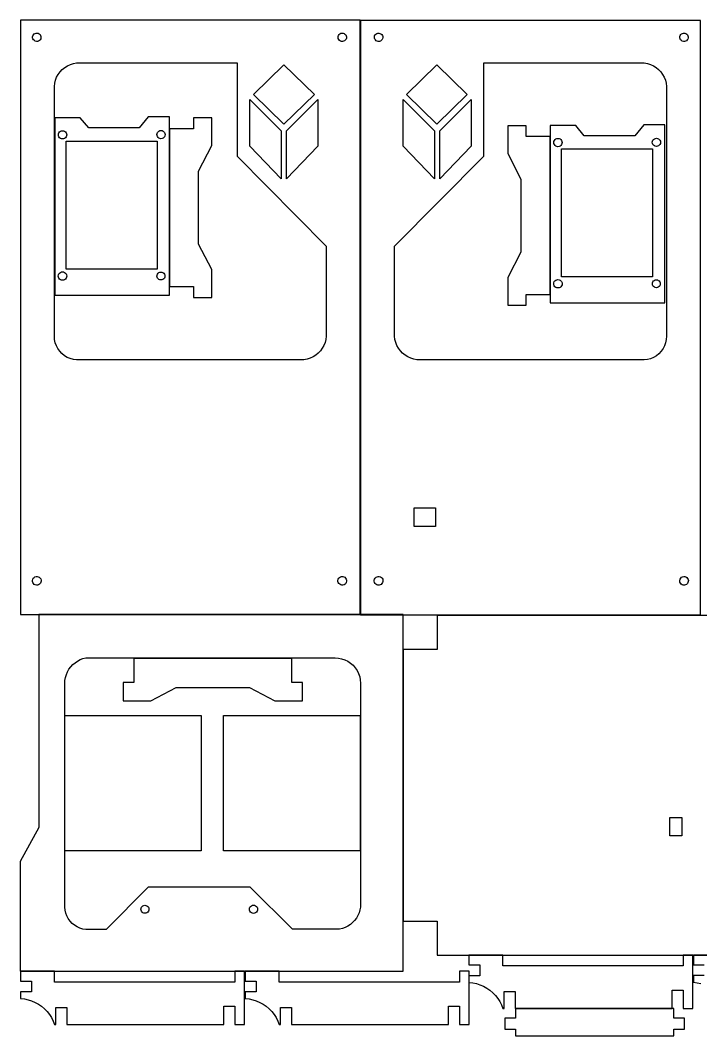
# Model space of a CAD drawing. Extents: x 0 to 47.2, y 0.4 to 24.
# Drawn here: x 0.01 to 15.77, y 0.43 to 23.97 of the extents above; entities that cross this region are included whole.
import ezdxf

# ---------------------------------------------------------------- set-up
doc = ezdxf.new("R2010")
doc.units = 0
doc.layers.add('Layer_1', color=7, linetype='CONTINUOUS')

msp = doc.modelspace()

# ---------------------------------------------------------------- linework, layer by layer
at = {"layer": 'Layer_1', "color": 5}
for points in [[(0.014714, 23.971438), (0.014714, 10.19191), (7.888729, 10.19191), (7.888729, 23.971438), (0.014714, 23.971438)], [(15.769046, 10.191007), (15.769046, 23.970535), (7.895031, 23.970535), (7.895031, 10.191007), (15.769046, 10.191007)], [(0.42934, 23.669994), (0.451784, 23.657988), (0.470355, 23.640582), (0.483789, 23.618963), (0.49117, 23.594604), (0.491994, 23.569164), (0.486206, 23.544378), (0.4742, 23.521934), (0.456795, 23.503363), (0.435176, 23.489929), (0.410816, 23.482549), (0.385377, 23.481726), (0.36059, 23.487513), (0.338147, 23.499519), (0.319575, 23.516925), (0.306141, 23.538544), (0.298761, 23.562904), (0.297936, 23.588343), (0.303724, 23.61313), (0.31573, 23.635573), (0.333136, 23.654145), (0.354755, 23.667578), (0.379114, 23.674959), (0.404554, 23.675782), (0.42934, 23.669994)], [(7.525876, 23.499004), (7.503365, 23.487512), (7.478646, 23.482238), (7.453405, 23.483541), (7.42936, 23.491332), (7.408152, 23.505081), (7.391225, 23.523851), (7.379733, 23.546362), (7.374458, 23.571081), (7.375762, 23.596322), (7.383553, 23.620366), (7.397303, 23.641575), (7.416072, 23.658502), (7.438583, 23.669994), (7.463302, 23.675268), (7.488544, 23.673965), (7.512588, 23.666173), (7.533796, 23.652425), (7.550723, 23.633655), (7.562215, 23.611143), (7.56749, 23.586425), (7.566186, 23.561184), (7.558395, 23.537139), (7.544646, 23.515931), (7.525876, 23.499004)], [(8.280395, 23.486609), (8.257884, 23.498102), (8.239114, 23.515029), (8.225365, 23.536237), (8.217574, 23.560282), (8.216271, 23.585523), (8.221545, 23.610241), (8.233037, 23.632753), (8.249964, 23.651522), (8.271173, 23.665271), (8.295217, 23.673063), (8.320458, 23.674366), (8.345177, 23.669092), (8.367688, 23.6576), (8.386458, 23.640672), (8.400207, 23.619464), (8.407998, 23.59542), (8.409301, 23.570179), (8.404027, 23.54546), (8.392534, 23.522949), (8.375607, 23.504179), (8.354399, 23.49043), (8.330355, 23.482639), (8.305114, 23.481335), (8.280395, 23.48661)], [(15.331976, 23.657086), (15.35442, 23.669091), (15.379206, 23.67488), (15.404646, 23.674057), (15.429005, 23.666676), (15.450624, 23.653242), (15.46803, 23.63467), (15.480036, 23.612227), (15.485824, 23.587441), (15.485001, 23.562001), (15.47762, 23.537642), (15.464186, 23.516022), (15.445615, 23.498617), (15.423171, 23.486611), (15.398385, 23.480823), (15.372945, 23.481646), (15.348586, 23.489027), (15.326967, 23.502461), (15.309561, 23.521032), (15.297555, 23.543476), (15.291767, 23.568262), (15.29259, 23.593702), (15.299971, 23.618061), (15.313405, 23.63968), (15.331976, 23.657086)], [(0.807267, 16.571592), (0.802112, 16.646771), (0.802112, 22.437838), (0.810373, 22.511767), (0.828086, 22.584017), (0.854955, 22.653384), (0.890534, 22.718713), (0.934229, 22.778917), (0.985313, 22.832993), (1.042936, 22.88004), (1.106137, 22.919275), (1.173865, 22.950044), (1.244991, 22.971835), (1.318331, 22.984285), (1.392664, 22.987187), (5.036973, 22.987187), (5.036974, 20.822956), (7.101323, 18.737009), (7.101323, 16.646771), (7.0914, 16.573548), (7.072434, 16.502132), (7.044721, 16.433633), (7.008692, 16.369121), (6.964907, 16.309598), (6.914051, 16.255991), (6.856913, 16.209137), (6.794384, 16.169765), (6.727439, 16.138487), (6.657119, 16.115791), (6.584519, 16.102031), (6.510771, 16.09742), (1.392664, 16.09742), (1.317309, 16.097145), (1.24262, 16.107147), (1.169996, 16.12725), (1.100794, 16.157077), (1.036312, 16.196071), (0.977756, 16.243502), (0.926222, 16.298481), (0.882675, 16.359979), (0.847929, 16.426847), (0.822635, 16.49783), (0.807267, 16.571602)], [(6.825022, 22.249947), (6.120493, 21.560967), (5.415962, 22.249947), (6.120493, 22.938927), (6.825022, 22.249947)], [(14.981648, 16.645869), (14.976493, 16.57069), (14.961124, 16.496918), (14.935831, 16.425934), (14.901085, 16.359067), (14.857537, 16.297569), (14.806004, 16.242589), (14.747447, 16.195159), (14.682965, 16.156165), (14.613764, 16.126337), (14.541139, 16.106234), (14.466451, 16.096232), (14.391096, 16.096508), (9.272988, 16.096508), (9.19924, 16.101119), (9.126641, 16.114879), (9.056321, 16.137575), (8.989375, 16.168853), (8.926847, 16.208225), (8.869709, 16.255079), (8.818852, 16.308685), (8.775068, 16.368208), (8.739039, 16.432721), (8.711326, 16.501219), (8.69236, 16.572635), (8.682437, 16.645858), (8.682437, 18.736096), (10.746786, 20.822044), (10.746787, 22.986274), (14.391096, 22.986274), (14.465428, 22.983373), (14.538768, 22.970922), (14.609894, 22.949132), (14.677622, 22.918362), (14.740824, 22.879128), (14.798446, 22.832081), (14.849531, 22.778005), (14.893226, 22.717801), (14.928805, 22.652472), (14.955674, 22.583104), (14.973387, 22.510854), (14.981648, 22.436925), (14.981648, 16.645859)], [(9.663267, 21.560065), (8.958738, 22.249045), (9.663267, 22.938025), (10.367798, 22.249045), (9.663267, 21.560065)], [(6.054431, 21.412377), (6.054431, 20.293917), (5.329671, 21.057033), (5.329671, 22.137137), (6.054431, 21.412377)], [(6.179717, 20.293917), (6.179717, 21.412377), (6.904474, 22.137137), (6.904474, 21.057033), (6.179717, 20.293917)], [(9.604043, 21.411475), (9.604043, 20.293015), (8.879286, 21.056132), (8.879286, 22.136235), (9.604043, 21.411475)], [(9.729329, 20.293015), (9.729329, 21.411475), (10.454089, 22.136235), (10.454089, 21.056132), (9.729329, 20.293015)], [(0.811509, 17.597374), (3.468979, 17.597374), (3.468997, 18.56194), (3.468997, 20.924142), (3.468979, 21.731232), (2.97686, 21.731232), (2.7688, 21.475322), (1.598355, 21.475322), (1.402059, 21.710442), (0.811509, 21.710442), (0.811509, 17.597374)], [(4.144553, 18.78176), (4.144553, 20.474673), (4.451941, 21.065224), (4.451941, 21.708531), (4.024476, 21.708531), (4.024476, 21.458925), (3.467689, 21.458925), (3.467689, 17.797508), (4.024476, 17.797508), (4.024476, 17.5472), (4.451941, 17.5472), (4.451941, 18.191209), (4.144553, 18.78176)], [(11.610978, 20.291797), (11.610978, 18.598883), (11.30359, 18.008332), (11.30359, 17.365025), (11.731054, 17.365025), (11.731054, 17.614631), (12.287841, 17.614631), (12.287841, 21.276048), (11.731054, 21.276048), (11.731054, 21.526356), (11.30359, 21.526356), (11.30359, 20.882348), (11.610978, 20.291797)], [(12.288292, 17.417791), (14.945762, 17.417791), (14.94578, 18.382357), (14.94578, 20.744559), (14.945762, 21.551649), (14.453643, 21.551649), (14.245583, 21.295739), (13.075138, 21.295739), (12.878842, 21.530859), (12.288292, 21.530859), (12.288292, 17.417791)], [(1.083838, 21.341903), (1.087099, 21.317134), (1.083838, 21.292365), (1.074277, 21.269283), (1.059069, 21.249463), (1.039248, 21.234254), (1.016167, 21.224694), (0.991397, 21.221433), (0.966628, 21.224694), (0.943547, 21.234254), (0.923726, 21.249463), (0.908518, 21.269283), (0.898957, 21.292365), (0.895696, 21.317134), (0.898957, 21.341903), (0.908518, 21.364985), (0.923726, 21.384805), (0.943547, 21.400014), (0.966628, 21.409574), (0.991397, 21.412835), (1.016167, 21.409574), (1.039248, 21.400014), (1.059069, 21.384805), (1.074277, 21.364985), (1.083838, 21.341903)], [(3.247597, 21.413187), (3.27214, 21.416273), (3.296645, 21.412901), (3.319442, 21.403301), (3.338978, 21.388129), (3.353921, 21.368417), (3.363253, 21.345509), (3.366339, 21.320966), (3.362967, 21.296461), (3.353367, 21.273664), (3.338195, 21.254128), (3.318483, 21.239184), (3.295575, 21.229852), (3.271032, 21.226767), (3.246527, 21.230139), (3.22373, 21.239738), (3.204194, 21.254911), (3.18925, 21.274623), (3.179918, 21.297531), (3.176833, 21.322073), (3.180205, 21.346578), (3.189804, 21.369376), (3.204977, 21.388912), (3.224689, 21.403855), (3.247597, 21.413187)], [(12.560621, 21.162321), (12.563882, 21.137551), (12.560621, 21.112782), (12.55106, 21.089701), (12.535852, 21.06988), (12.516031, 21.054671), (12.49295, 21.045111), (12.46818, 21.04185), (12.443411, 21.045111), (12.42033, 21.054671), (12.400509, 21.06988), (12.385301, 21.089701), (12.37574, 21.112782), (12.372479, 21.137551), (12.37574, 21.162321), (12.385301, 21.185402), (12.400509, 21.205222), (12.42033, 21.220431), (12.443411, 21.229992), (12.46818, 21.233253), (12.49295, 21.229992), (12.516031, 21.220431), (12.535852, 21.205222), (12.55106, 21.185402), (12.560621, 21.162321)], [(14.72438, 21.233604), (14.748923, 21.23669), (14.773428, 21.233318), (14.796225, 21.223718), (14.815761, 21.208546), (14.830704, 21.188834), (14.840036, 21.165926), (14.843122, 21.141383), (14.83975, 21.116878), (14.83015, 21.094081), (14.814978, 21.074545), (14.795266, 21.059601), (14.772358, 21.050269), (14.747815, 21.047184), (14.72331, 21.050556), (14.700513, 21.060155), (14.680977, 21.075328), (14.666033, 21.09504), (14.656701, 21.117948), (14.653616, 21.142491), (14.656988, 21.166996), (14.666587, 21.189793), (14.68176, 21.209329), (14.701472, 21.224272), (14.72438, 21.233604)], [(1.073383, 18.203714), (1.073383, 21.172372), (3.180948, 21.172372), (3.180948, 18.203714), (1.073383, 18.203714)], [(12.550166, 18.024131), (12.550166, 20.992789), (14.657731, 20.992789), (14.657731, 18.024131), (12.550166, 18.024131)], [(0.921418, 18.112049), (0.941666, 18.127586), (0.965246, 18.137353), (0.990549, 18.140684), (1.015853, 18.137353), (1.039433, 18.127586), (1.059681, 18.112049), (1.075217, 18.091801), (1.084984, 18.068222), (1.088315, 18.042918), (1.084984, 18.017614), (1.075217, 17.994035), (1.059681, 17.973787), (1.039433, 17.95825), (1.015853, 17.948483), (0.990549, 17.945153), (0.965246, 17.948483), (0.941666, 17.95825), (0.921418, 17.973787), (0.905882, 17.994035), (0.896115, 18.017614), (0.892783, 18.042918), (0.896115, 18.068222), (0.905882, 18.091801), (0.921418, 18.112049)], [(3.224413, 18.122249), (3.246507, 18.131401), (3.270215, 18.134523), (3.293924, 18.131401), (3.316017, 18.122249), (3.334989, 18.107692), (3.349547, 18.08872), (3.358698, 18.066627), (3.361819, 18.042918), (3.358698, 18.019209), (3.349547, 17.997116), (3.334989, 17.978144), (3.316017, 17.963587), (3.293924, 17.954436), (3.270215, 17.951314), (3.246507, 17.954436), (3.224413, 17.963587), (3.205442, 17.978144), (3.190884, 17.997116), (3.181733, 18.019209), (3.178612, 18.042918), (3.181733, 18.066627), (3.190884, 18.08872), (3.205442, 18.107692), (3.224413, 18.122249)], [(12.398201, 17.932467), (12.418449, 17.948003), (12.442029, 17.95777), (12.467332, 17.961101), (12.492636, 17.95777), (12.516216, 17.948003), (12.536464, 17.932467), (12.552, 17.912219), (12.561767, 17.888639), (12.565098, 17.863336), (12.561767, 17.838032), (12.552, 17.814452), (12.536464, 17.794204), (12.516216, 17.778667), (12.492636, 17.7689), (12.467332, 17.76557), (12.442029, 17.7689), (12.418449, 17.778667), (12.398201, 17.794204), (12.382665, 17.814452), (12.372898, 17.838032), (12.369566, 17.863336), (12.372898, 17.888639), (12.382665, 17.912219), (12.398201, 17.932467)], [(14.701196, 17.942667), (14.72329, 17.951818), (14.746998, 17.95494), (14.770707, 17.951818), (14.7928, 17.942667), (14.811772, 17.928109), (14.82633, 17.909138), (14.835481, 17.887044), (14.838602, 17.863336), (14.835481, 17.839626), (14.82633, 17.817534), (14.811772, 17.798562), (14.7928, 17.784004), (14.770707, 17.774853), (14.746998, 17.771731), (14.72329, 17.774853), (14.701196, 17.784004), (14.682225, 17.798562), (14.667667, 17.817534), (14.658516, 17.839626), (14.655395, 17.863336), (14.658516, 17.887044), (14.667667, 17.909138), (14.682225, 17.928109), (14.701196, 17.942667)], [(9.627315, 12.238252), (9.135189, 12.238252), (9.135189, 12.671322), (9.627315, 12.671322), (9.627315, 12.238252)], [(0.459458, 10.90033), (0.43735, 10.88626), (0.412354, 10.87839), (0.386172, 10.877259), (0.36059, 10.882942), (0.337351, 10.895053), (0.318038, 10.912766), (0.303967, 10.934873), (0.296098, 10.95987), (0.294966, 10.986051), (0.30065, 11.011633), (0.31276, 11.034872), (0.330473, 11.054186), (0.352581, 11.068256), (0.377577, 11.076125), (0.403758, 11.077257), (0.429341, 11.071574), (0.45258, 11.059463), (0.471893, 11.04175), (0.485964, 11.019642), (0.493833, 10.994646), (0.494964, 10.968465), (0.489281, 10.942883), (0.477171, 10.919643), (0.459458, 10.90033)], [(7.563303, 11.018311), (7.570783, 10.993016), (7.57146, 10.966646), (7.565289, 10.941), (7.552691, 10.917825), (7.534525, 10.8987), (7.512027, 10.884928), (7.486731, 10.877449), (7.460362, 10.876772), (7.434716, 10.882942), (7.41154, 10.89554), (7.392416, 10.913707), (7.378644, 10.936205), (7.371165, 10.9615), (7.370488, 10.987869), (7.376658, 11.013516), (7.389256, 11.036691), (7.407423, 11.055816), (7.429921, 11.069587), (7.455216, 11.077067), (7.481585, 11.077744), (7.507231, 11.071574), (7.530407, 11.058976), (7.549532, 11.040809), (7.563303, 11.018311)], [(8.212977, 10.992113), (8.220457, 11.017409), (8.234228, 11.039907), (8.253353, 11.058073), (8.276529, 11.070671), (8.302175, 11.076842), (8.328544, 11.076164), (8.353839, 11.068685), (8.376337, 11.054913), (8.394504, 11.035788), (8.407102, 11.012613), (8.413272, 10.986967), (8.412595, 10.960598), (8.405116, 10.935302), (8.391344, 10.912804), (8.372219, 10.894637), (8.349044, 10.88204), (8.323398, 10.875869), (8.297028, 10.876547), (8.271733, 10.884026), (8.249235, 10.897797), (8.231068, 10.916922), (8.21847, 10.940098), (8.2123, 10.965744), (8.212977, 10.992113)], [(15.34641, 10.885357), (15.324302, 10.899428), (15.306589, 10.918741), (15.294479, 10.94198), (15.288796, 10.967562), (15.289926, 10.993744), (15.297795, 11.01874), (15.311865, 11.040848), (15.331179, 11.058561), (15.354418, 11.070671), (15.38, 11.076354), (15.406181, 11.075223), (15.431178, 11.067354), (15.453285, 11.053283), (15.470998, 11.03397), (15.483109, 11.010731), (15.488792, 10.985149), (15.487662, 10.958967), (15.479793, 10.933971), (15.465722, 10.911863), (15.446409, 10.89415), (15.42317, 10.88204), (15.397588, 10.876357), (15.371406, 10.877488), (15.34641, 10.885357)], [(0.013326, 1.925704), (8.878725, 1.925704), (8.878725, 10.193419), (0.443579, 10.193419), (0.443579, 5.253735), (0.013326, 4.466334), (0.013326, 1.925704)], [(16.756752, 3.088635), (16.756752, 9.387848), (15.969351, 9.387848), (15.969351, 10.17525), (9.670138, 10.17525), (9.670138, 9.387848), (8.882736, 9.387848), (8.882736, 3.088635), (9.670138, 3.088635), (9.670138, 2.301234), (9.70632, 2.301234), (15.969351, 2.301234), (15.969351, 3.088635), (16.756752, 3.088635)], [(1.044083, 3.482083), (1.044083, 8.600193), (1.04804, 8.669091), (1.059858, 8.737083), (1.079382, 8.803275), (1.106355, 8.866797), (1.140422, 8.926814), (1.181136, 8.982536), (1.227961, 9.033231), (1.280282, 9.078232), (1.337411, 9.116948), (1.398596, 9.148869), (1.463033, 9.173576), (1.529875, 9.190744), (2.008647, 9.190744), (6.121715, 9.190744), (7.303925, 9.190744), (7.381007, 9.185692), (7.456771, 9.170622), (7.529919, 9.145791), (7.5992, 9.111625), (7.663429, 9.068709), (7.721507, 9.017776), (7.77244, 8.959698), (7.815356, 8.895469), (7.849522, 8.826187), (7.874353, 8.753039), (7.889423, 8.677276), (7.894475, 8.600193), (7.894475, 3.482083), (7.890518, 3.413821), (7.878698, 3.346474), (7.859175, 3.280944), (7.832209, 3.21811), (7.798163, 3.158813), (7.757492, 3.103848), (7.710741, 3.053951), (7.658538, 3.009791), (7.60158, 2.971961), (7.540633, 2.940965), (7.476512, 2.917221), (7.410077, 2.901046), (6.319666, 2.901046), (5.335416, 3.875783), (2.973213, 3.875783), (2.002999, 2.891531), (1.529875, 2.891531), (1.460197, 2.903219), (1.392627, 2.923856), (1.328309, 2.953093), (1.268332, 2.990433), (1.213712, 3.035247), (1.165373, 3.086773), (1.124135, 3.144141), (1.090695, 3.206377), (1.065621, 3.272429), (1.049336, 3.341178), (1.042116, 3.411459), (1.044083, 3.482083)], [(3.626694, 8.500333), (5.319608, 8.500333), (5.910159, 8.192945), (6.553466, 8.192945), (6.553466, 8.620409), (6.303859, 8.620409), (6.303859, 9.177197), (2.642442, 9.177197), (2.642442, 8.620409), (2.392135, 8.620409), (2.392135, 8.192945), (3.036143, 8.192945), (3.626694, 8.500333)], [(1.04064, 7.856742), (4.205784, 7.856742), (4.205784, 4.714045), (1.04064, 4.714045), (1.04064, 7.856742)], [(4.719015, 7.857063), (7.88416, 7.857063), (7.88416, 4.714366), (4.719015, 4.714366), (4.719015, 7.857063)], [(15.056885, 5.485689), (15.337483, 5.485689), (15.337483, 5.064792), (15.056885, 5.064792), (15.056885, 5.485689)], [(2.988154, 3.386263), (2.991308, 3.362304), (2.988154, 3.338346), (2.978907, 3.31602), (2.964196, 3.296848), (2.945024, 3.282137), (2.922698, 3.27289), (2.89874, 3.269736), (2.874781, 3.27289), (2.852455, 3.282137), (2.833284, 3.296848), (2.818573, 3.31602), (2.809325, 3.338346), (2.806171, 3.362304), (2.809325, 3.386263), (2.818573, 3.408589), (2.833284, 3.42776), (2.852455, 3.442471), (2.874781, 3.451719), (2.89874, 3.454872), (2.922698, 3.451719), (2.945024, 3.442471), (2.964196, 3.42776), (2.978907, 3.408589), (2.988154, 3.386263)], [(5.50774, 3.38705), (5.511, 3.362306), (5.50774, 3.337561), (5.498189, 3.314504), (5.482996, 3.294703), (5.463195, 3.27951), (5.440137, 3.269959), (5.415393, 3.266703), (5.390649, 3.269959), (5.36759, 3.27951), (5.34779, 3.294703), (5.332597, 3.314504), (5.323046, 3.337561), (5.319786, 3.362306), (5.323046, 3.38705), (5.332597, 3.410108), (5.34779, 3.429909), (5.36759, 3.445102), (5.390649, 3.454653), (5.415393, 3.457913), (5.440137, 3.454653), (5.463195, 3.445102), (5.482996, 3.429909), (5.498189, 3.410108), (5.50774, 3.38705)], [(10.405295, 2.296942), (10.405295, 2.070532), (10.655295, 2.070532), (10.655295, 1.820532), (10.405295, 1.820532), (10.405295, 1.666651), (10.492403, 1.656754), (10.578116, 1.638348), (10.661607, 1.61161), (10.742068, 1.5768), (10.818719, 1.534255), (10.89082, 1.484384), (10.957674, 1.427672), (11.018632, 1.364667), (11.073107, 1.295978), (11.12057, 1.22227), (11.160562, 1.144256), (11.192697, 1.06269), (11.225115, 1.06269), (11.225115, 1.456391), (11.475115, 1.456391), (11.475115, 1.06269), (15.115925, 1.06269), (15.115925, 1.490155), (15.365531, 1.490155), (15.365531, 1.06269), (15.590605, 1.06269), (15.590605, 2.296942), (15.365925, 2.296942), (15.365925, 2.046942), (11.192697, 2.046942), (11.192697, 2.296942), (10.405295, 2.296942)], [(15.607345, 2.299666), (15.607345, 2.073256), (15.857345, 2.073256)], [(16.394747, 2.299666), (15.607345, 2.299666)], [(0.019654, 1.924144), (0.019654, 1.697734), (0.269654, 1.697734), (0.269654, 1.447734), (0.019654, 1.447734), (0.019654, 1.293852), (0.106762, 1.283956), (0.192475, 1.26555), (0.275966, 1.238812), (0.356427, 1.204002), (0.433078, 1.161456), (0.505179, 1.111586), (0.572033, 1.054874), (0.632991, 0.991869), (0.687466, 0.92318), (0.734929, 0.849472), (0.774921, 0.771458), (0.807056, 0.689892), (0.839474, 0.689892), (0.839474, 1.083593), (1.089474, 1.083593), (1.089474, 0.689892), (4.730284, 0.689892), (4.730284, 1.117357), (4.97989, 1.117357), (4.97989, 0.689892), (5.204964, 0.689892), (5.204964, 1.924144), (4.980284, 1.924144), (4.980284, 1.674144), (0.807056, 1.674144), (0.807056, 1.924144), (0.019654, 1.924144)], [(5.223811, 1.924144), (5.223811, 1.697734), (5.473811, 1.697734), (5.473811, 1.447734), (5.223811, 1.447734), (5.223811, 1.293852), (5.310919, 1.283956), (5.396632, 1.26555), (5.480123, 1.238812), (5.560584, 1.204002), (5.637235, 1.161456), (5.709336, 1.111586), (5.77619, 1.054874), (5.837148, 0.991869), (5.891623, 0.92318), (5.939086, 0.849472), (5.979078, 0.771458), (6.011213, 0.689892), (6.043631, 0.689892), (6.043631, 1.083593), (6.293631, 1.083593), (6.293631, 0.689892), (9.934441, 0.689892), (9.934441, 1.117357), (10.184047, 1.117357), (10.184047, 0.689892), (10.409121, 0.689892), (10.409121, 1.924144), (10.184441, 1.924144), (10.184441, 1.674144), (6.011213, 1.674144), (6.011213, 1.924144), (5.223811, 1.924144)], [(15.857345, 1.823256), (15.607345, 1.823256), (15.607345, 1.669374), (15.694452, 1.659477), (15.780166, 1.641071)], [(15.148168, 0.430886), (15.148168, 0.584768), (15.397775, 0.584768), (15.397775, 0.834768), (15.148168, 0.834768), (15.148168, 1.061178), (11.486751, 1.061178), (11.486751, 0.834768), (11.237145, 0.834768), (11.237145, 0.584768), (11.486751, 0.584768), (11.486751, 0.430886), (15.148168, 0.430886)]]:
    msp.add_lwpolyline(points, dxfattribs=at)

doc.saveas('drawing.dxf')
